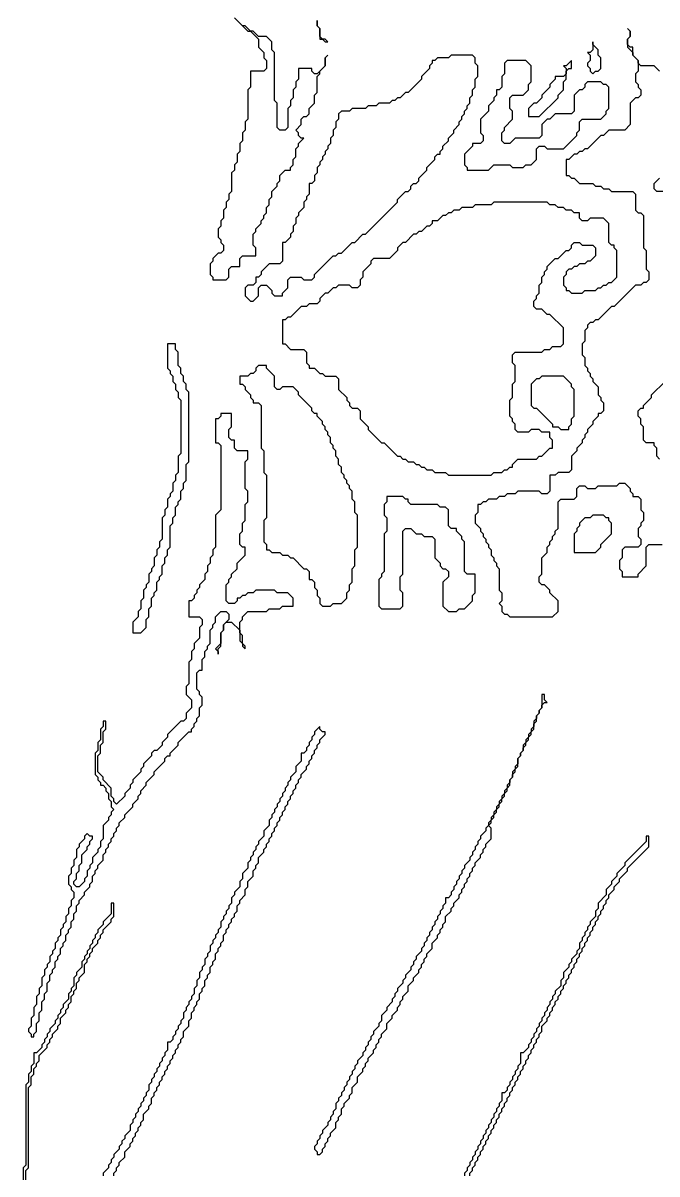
# Model space of a CAD drawing. Header units: metres. Extents: x 0 to 100, y 0 to 141.
# Drawn here: x 38.53 to 44.45, y 56.74 to 67.5 of the extents above; entities that cross this region are included whole.
import ezdxf

# ---------------------------------------------------------------- set-up
doc = ezdxf.new("R2010")
doc.units = ezdxf.units.M

msp = doc.modelspace()

# ---------------------------------------------------------------- linework, layer by layer
for points in [[(40.525, 67.525), (40.625, 67.425), (40.65, 67.425), (40.725, 67.35), (40.725, 67.275), (40.775, 67.225), (40.775, 67.175), (40.8, 67.15), (40.8, 67.075), (40.775, 67.05), (40.65, 67.05), (40.65, 66.9), (40.625, 66.875), (40.625, 66.6), (40.6, 66.575), (40.6, 66.5), (40.575, 66.475), (40.575, 66.4), (40.55, 66.375), (40.55, 66.3), (40.525, 66.275), (40.525, 66.2), (40.5, 66.175), (40.5, 66.125), (40.475, 66.1), (40.475, 65.925), (40.45, 65.9), (40.45, 65.85), (40.425, 65.825), (40.425, 65.775), (40.4, 65.75), (40.4, 65.675), (40.375, 65.65), (40.375, 65.6), (40.35, 65.575), (40.35, 65.5), (40.375, 65.475), (40.375, 65.45), (40.4, 65.425), (40.4, 65.375), (40.375, 65.35), (40.35, 65.35), (40.3, 65.3), (40.3, 65.275), (40.275, 65.25), (40.275, 65.15), (40.3, 65.125), (40.3, 65.1), (40.425, 65.1), (40.45, 65.125), (40.45, 65.2), (40.475, 65.225), (40.55, 65.225), (40.55, 65.3), (40.575, 65.325), (40.7, 65.325), (40.7, 65.4), (40.675, 65.425), (40.675, 65.525), (40.7, 65.55), (40.7, 65.575), (40.75, 65.625), (40.75, 65.65), (40.775, 65.675), (40.775, 65.7), (40.8, 65.725), (40.8, 65.775), (40.825, 65.8), (40.825, 65.85), (40.85, 65.875), (40.85, 65.925), (40.9, 65.975), (40.9, 66), (40.925, 66.025), (40.925, 66.075), (40.975, 66.125), (41.025, 66.125), (41.025, 66.15), (41.05, 66.175), (41.05, 66.225), (41.075, 66.25), (41.075, 66.325), (41.1, 66.35), (41.1, 66.375), (41.15, 66.425), (41.125, 66.425), (41.1, 66.45), (41.1, 66.475), (41.075, 66.5), (41.125, 66.55), (41.125, 66.6), (41.15, 66.625), (41.175, 66.625), (41.2, 66.65), (41.2, 66.7), (41.25, 66.75), (41.25, 66.825), (41.275, 66.85), (41.275, 67), (41.3, 67.025), (41.3, 67.05), (41.35, 67.1), (41.35, 67.175), (41.375, 67.2), (41.35, 67.175), (41.35, 67.1), (41.275, 67.025), (41.25, 67.025), (41.225, 67.05), (41.225, 67.075), (41.1, 67.075), (41.1, 66.975), (41.075, 66.95), (41.075, 66.9), (41.05, 66.875), (41.05, 66.8), (41.025, 66.775), (41.025, 66.725), (41, 66.7), (41, 66.525), (40.975, 66.5), (40.925, 66.5), (40.9, 66.525), (40.9, 66.75), (40.875, 66.775), (40.875, 67.225), (40.85, 67.25), (40.85, 67.325), (40.8, 67.375), (40.725, 67.375), (40.675, 67.425), (40.65, 67.425), (40.6, 67.475), (40.575, 67.475), (40.5, 67.55)], [(41.275, 67.525), (41.275, 67.475), (41.3, 67.45), (41.3, 67.35), (41.325, 67.35), (41.35, 67.325), (41.375, 67.325), (41.35, 67.35), (41.325, 67.35), (41.3, 67.375), (41.3, 67.45), (41.275, 67.475), (41.275, 67.525)], [(44.475, 67.05), (44.425, 67.1), (44.3, 67.1), (44.275, 67.125), (44.275, 67.15), (44.225, 67.2), (44.225, 67.275), (44.2, 67.275), (44.175, 67.3), (44.175, 67.35), (44.2, 67.375), (44.2, 67.425), (44.175, 67.45), (44.2, 67.425), (44.2, 67.375), (44.175, 67.35), (44.175, 67.275), (44.225, 67.225), (44.225, 67.2), (44.275, 67.15), (44.275, 67.05), (44.25, 67.025), (44.25, 66.95), (44.275, 66.925), (44.275, 66.9), (44.3, 66.875), (44.3, 66.825), (44.275, 66.8), (44.25, 66.8), (44.2, 66.75), (44.2, 66.55), (44.15, 66.5), (44, 66.5), (43.95, 66.45), (43.925, 66.45), (43.8, 66.325), (43.775, 66.325), (43.75, 66.3), (43.725, 66.3), (43.7, 66.275), (43.675, 66.275), (43.625, 66.225), (43.6, 66.225), (43.6, 66.075), (43.625, 66.075), (43.65, 66.05), (43.675, 66.05), (43.725, 66), (43.85, 66), (43.875, 65.975), (43.925, 65.975), (43.95, 65.95), (44, 65.95), (44.025, 65.925), (44.225, 65.925), (44.25, 65.9), (44.25, 65.75), (44.275, 65.725), (44.3, 65.725), (44.325, 65.7), (44.325, 65.4), (44.35, 65.375), (44.35, 65.2), (44.375, 65.175), (44.375, 65.1), (44.35, 65.075), (44.325, 65.075), (44.3, 65.05), (44.25, 65.05), (44.05, 64.85), (44.025, 64.85), (43.9, 64.725), (43.875, 64.725), (43.85, 64.7), (43.825, 64.7), (43.8, 64.675), (43.8, 64.65), (43.775, 64.625), (43.775, 64.525), (43.75, 64.5), (43.75, 64.4), (43.775, 64.375), (43.775, 64.3), (43.8, 64.275), (43.8, 64.25), (43.825, 64.225), (43.825, 64.2), (43.85, 64.175), (43.85, 64.15), (43.9, 64.1), (43.9, 64.025), (43.925, 64), (43.925, 63.975), (43.95, 63.95), (43.95, 63.875), (43.925, 63.85), (43.9, 63.85), (43.9, 63.825), (43.85, 63.775), (43.85, 63.75), (43.8, 63.7), (43.8, 63.675), (43.775, 63.65), (43.775, 63.625), (43.75, 63.6), (43.75, 63.575), (43.7, 63.525), (43.7, 63.5), (43.65, 63.45), (43.65, 63.325), (43.625, 63.3), (43.525, 63.3), (43.5, 63.275), (43.45, 63.275), (43.45, 63.125), (43.425, 63.1), (43.375, 63.1), (43.35, 63.125), (43.15, 63.125), (43.125, 63.1), (43.05, 63.1), (43.025, 63.075), (42.975, 63.075), (42.95, 63.05), (42.875, 63.05), (42.85, 63.025), (42.825, 63.025), (42.8, 63), (42.775, 63), (42.775, 62.925), (42.75, 62.9), (42.75, 62.825), (42.8, 62.775), (42.8, 62.75), (42.825, 62.725), (42.825, 62.7), (42.85, 62.675), (42.85, 62.65), (42.875, 62.625), (42.875, 62.6), (42.9, 62.575), (42.9, 62.525), (42.925, 62.5), (42.925, 62.475), (42.95, 62.45), (42.95, 62.425), (42.975, 62.4), (42.975, 62.2), (43, 62.175), (43, 62.1), (42.975, 62.075), (43, 62.05), (43, 62), (43.025, 61.975), (43.05, 61.975), (43.075, 61.95), (43.475, 61.95), (43.525, 62), (43.525, 62.1), (43.45, 62.175), (43.45, 62.2), (43.4, 62.25), (43.375, 62.25), (43.35, 62.275), (43.35, 62.325), (43.375, 62.35), (43.375, 62.5), (43.425, 62.55), (43.425, 62.6), (43.45, 62.625), (43.45, 62.65), (43.475, 62.675), (43.475, 62.7), (43.5, 62.725), (43.5, 62.75), (43.525, 62.775), (43.525, 63.025), (43.55, 63.05), (43.675, 63.05), (43.7, 63.075), (43.7, 63.15), (43.725, 63.175), (43.775, 63.175), (43.8, 63.15), (43.875, 63.15), (43.9, 63.175), (44.075, 63.175), (44.1, 63.2), (44.15, 63.2), (44.2, 63.15), (44.2, 63.125), (44.225, 63.1), (44.225, 63.075), (44.275, 63.075), (44.3, 63.05), (44.3, 62.95), (44.325, 62.925), (44.325, 62.85), (44.3, 62.825), (44.3, 62.8), (44.275, 62.775), (44.275, 62.7), (44.3, 62.675), (44.3, 62.625), (44.275, 62.6), (44.15, 62.6), (44.125, 62.575), (44.125, 62.5), (44.1, 62.475), (44.1, 62.4), (44.125, 62.375), (44.125, 62.325), (44.275, 62.325), (44.275, 62.35), (44.35, 62.425), (44.35, 62.6), (44.375, 62.625), (44.5, 62.625)], [(44.525, 65.925), (44.45, 65.925), (44.425, 65.95), (44.425, 66), (44.475, 66.05)], [(44.475, 63.425), (44.45, 63.45), (44.45, 63.525), (44.425, 63.55), (44.425, 63.575), (44.35, 63.575), (44.325, 63.6), (44.325, 63.725), (44.3, 63.75), (44.3, 63.8), (44.275, 63.825), (44.275, 63.875), (44.3, 63.9), (44.325, 63.9), (44.325, 63.925), (44.4, 64), (44.4, 64.025), (44.525, 64.15)], [(39.375, 56.725), (39.375, 56.75), (39.4, 56.775), (39.4, 56.8), (39.425, 56.825), (39.425, 56.85), (39.475, 56.9), (39.475, 56.95), (39.525, 57), (39.525, 57.025), (39.55, 57.05), (39.55, 57.075), (39.575, 57.1), (39.575, 57.125), (39.6, 57.15), (39.6, 57.175), (39.625, 57.2), (39.625, 57.225), (39.65, 57.25), (39.65, 57.3), (39.7, 57.35), (39.7, 57.375), (39.725, 57.4), (39.725, 57.45), (39.75, 57.475), (39.75, 57.5), (39.775, 57.525), (39.775, 57.55), (39.8, 57.575), (39.8, 57.6), (39.825, 57.625), (39.825, 57.65), (39.85, 57.675), (39.85, 57.7), (39.875, 57.725), (39.875, 57.75), (39.9, 57.775), (39.9, 57.8), (39.925, 57.825), (39.925, 57.85), (39.95, 57.875), (39.95, 57.9), (39.975, 57.925), (39.975, 57.95), (40, 57.975), (40, 58), (40.025, 58.025), (40.025, 58.075), (40.075, 58.125), (40.075, 58.175), (40.1, 58.2), (40.1, 58.25), (40.125, 58.275), (40.125, 58.3), (40.15, 58.325), (40.15, 58.35), (40.175, 58.375), (40.175, 58.425), (40.2, 58.45), (40.2, 58.475), (40.225, 58.5), (40.225, 58.55), (40.25, 58.575), (40.25, 58.6), (40.275, 58.625), (40.275, 58.675), (40.3, 58.7), (40.3, 58.725), (40.325, 58.75), (40.325, 58.8), (40.35, 58.825), (40.35, 58.85), (40.375, 58.875), (40.375, 58.9), (40.4, 58.925), (40.4, 58.975), (40.425, 59), (40.425, 59.025), (40.45, 59.05), (40.45, 59.075), (40.475, 59.1), (40.475, 59.125), (40.5, 59.15), (40.5, 59.175), (40.525, 59.2), (40.525, 59.25), (40.55, 59.275), (40.55, 59.3), (40.6, 59.35), (40.6, 59.4), (40.625, 59.425), (40.625, 59.475), (40.675, 59.525), (40.675, 59.575), (40.7, 59.6), (40.7, 59.625), (40.725, 59.65), (40.725, 59.7), (40.775, 59.75), (40.775, 59.775), (40.8, 59.8), (40.8, 59.825), (40.825, 59.85), (40.825, 59.875), (40.85, 59.9), (40.85, 59.925), (40.875, 59.95), (40.875, 59.975), (40.9, 60), (40.9, 60.025), (40.925, 60.05), (40.925, 60.075), (40.95, 60.1), (40.95, 60.125), (40.975, 60.15), (40.975, 60.175), (41, 60.2), (41, 60.225), (41.025, 60.25), (41.025, 60.275), (41.05, 60.3), (41.05, 60.325), (41.075, 60.35), (41.075, 60.375), (41.1, 60.4), (41.1, 60.425), (41.125, 60.45), (41.125, 60.475), (41.175, 60.525), (41.175, 60.55), (41.2, 60.575), (41.2, 60.6), (41.225, 60.625), (41.225, 60.65), (41.25, 60.675), (41.25, 60.7), (41.275, 60.725), (41.275, 60.75), (41.3, 60.775), (41.3, 60.8), (41.35, 60.85), (41.35, 60.875), (41.325, 60.875), (41.3, 60.9), (41.3, 60.925), (41.25, 60.875), (41.25, 60.85), (41.225, 60.825), (41.225, 60.8), (41.2, 60.775), (41.2, 60.75), (41.175, 60.725), (41.175, 60.7), (41.15, 60.675), (41.125, 60.675), (41.125, 60.6), (41.075, 60.55), (41.075, 60.5), (41.025, 60.45), (41.025, 60.425), (41, 60.4), (41, 60.375), (40.975, 60.35), (40.975, 60.325), (40.95, 60.3), (40.95, 60.275), (40.925, 60.25), (40.925, 60.225), (40.9, 60.2), (40.9, 60.175), (40.875, 60.15), (40.875, 60.125), (40.85, 60.1), (40.85, 60.075), (40.825, 60.05), (40.825, 60), (40.775, 59.95), (40.775, 59.9), (40.725, 59.85), (40.725, 59.825), (40.7, 59.8), (40.7, 59.775), (40.675, 59.75), (40.675, 59.725), (40.65, 59.7), (40.65, 59.675), (40.625, 59.65), (40.625, 59.6), (40.575, 59.55), (40.575, 59.5), (40.55, 59.475), (40.55, 59.425), (40.5, 59.375), (40.5, 59.35), (40.475, 59.325), (40.475, 59.275), (40.45, 59.25), (40.45, 59.225), (40.425, 59.2), (40.425, 59.175), (40.4, 59.15), (40.4, 59.125), (40.375, 59.1), (40.375, 59.05), (40.35, 59.025), (40.35, 59), (40.325, 58.975), (40.325, 58.95), (40.3, 58.925), (40.3, 58.9), (40.275, 58.875), (40.275, 58.825), (40.25, 58.8), (40.25, 58.775), (40.225, 58.75), (40.225, 58.7), (40.2, 58.675), (40.2, 58.65), (40.175, 58.625), (40.175, 58.575), (40.15, 58.55), (40.15, 58.5), (40.125, 58.475), (40.125, 58.425), (40.1, 58.4), (40.1, 58.375), (40.075, 58.35), (40.075, 58.325), (40.05, 58.3), (40.05, 58.275), (40.025, 58.25), (40.025, 58.2), (40, 58.175), (40, 58.15), (39.975, 58.125), (39.975, 58.1), (39.95, 58.075), (39.95, 58.05), (39.925, 58.025), (39.925, 58), (39.9, 57.975), (39.875, 57.975), (39.875, 57.9), (39.85, 57.875), (39.85, 57.85), (39.825, 57.825), (39.825, 57.8), (39.8, 57.775), (39.8, 57.75), (39.775, 57.725), (39.775, 57.7), (39.75, 57.675), (39.75, 57.65), (39.725, 57.625), (39.725, 57.6), (39.7, 57.575), (39.7, 57.525), (39.675, 57.5), (39.675, 57.475), (39.65, 57.45), (39.65, 57.425), (39.625, 57.4), (39.625, 57.375), (39.6, 57.35), (39.6, 57.325), (39.575, 57.3), (39.575, 57.275), (39.55, 57.25), (39.55, 57.225), (39.525, 57.2), (39.525, 57.15), (39.475, 57.1), (39.475, 57.075), (39.45, 57.05), (39.45, 57.025), (39.425, 57), (39.425, 56.975), (39.375, 56.925), (39.375, 56.9), (39.35, 56.875), (39.35, 56.85), (39.325, 56.825), (39.325, 56.8), (39.275, 56.75), (39.275, 56.725)], [(42.7, 56.725), (42.7, 56.75), (42.725, 56.775), (42.725, 56.8), (42.75, 56.825), (42.75, 56.85), (42.775, 56.875), (42.775, 56.9), (42.8, 56.925), (42.8, 56.95), (42.825, 56.975), (42.825, 57), (42.85, 57.025), (42.85, 57.05), (42.875, 57.075), (42.875, 57.1), (42.9, 57.125), (42.9, 57.15), (42.925, 57.175), (42.925, 57.2), (42.95, 57.225), (42.95, 57.25), (42.975, 57.275), (42.975, 57.3), (43, 57.325), (43, 57.35), (43.025, 57.375), (43.025, 57.4), (43.05, 57.425), (43.05, 57.45), (43.075, 57.475), (43.075, 57.5), (43.1, 57.525), (43.1, 57.55), (43.125, 57.575), (43.125, 57.6), (43.15, 57.625), (43.15, 57.65), (43.175, 57.675), (43.175, 57.7), (43.2, 57.725), (43.2, 57.75), (43.225, 57.775), (43.225, 57.8), (43.25, 57.825), (43.25, 57.85), (43.275, 57.875), (43.275, 57.9), (43.3, 57.925), (43.3, 57.95), (43.325, 57.975), (43.325, 58), (43.35, 58.025), (43.35, 58.05), (43.375, 58.075), (43.375, 58.125), (43.425, 58.175), (43.425, 58.2), (43.45, 58.225), (43.45, 58.25), (43.475, 58.275), (43.475, 58.3), (43.5, 58.325), (43.5, 58.35), (43.525, 58.375), (43.525, 58.4), (43.55, 58.425), (43.55, 58.45), (43.575, 58.475), (43.575, 58.5), (43.6, 58.525), (43.6, 58.55), (43.625, 58.575), (43.625, 58.6), (43.65, 58.625), (43.65, 58.65), (43.675, 58.675), (43.675, 58.7), (43.7, 58.725), (43.7, 58.75), (43.725, 58.775), (43.725, 58.8), (43.75, 58.825), (43.75, 58.85), (43.775, 58.875), (43.775, 58.9), (43.8, 58.925), (43.8, 58.95), (43.825, 58.975), (43.825, 59), (43.85, 59.025), (43.85, 59.05), (43.875, 59.075), (43.875, 59.1), (43.9, 59.125), (43.9, 59.15), (43.925, 59.175), (43.925, 59.2), (43.95, 59.225), (43.95, 59.25), (43.975, 59.275), (43.975, 59.3), (44, 59.325), (44, 59.35), (44.05, 59.4), (44.05, 59.425), (44.1, 59.475), (44.1, 59.5), (44.175, 59.575), (44.175, 59.6), (44.375, 59.8), (44.375, 59.9), (44.35, 59.9), (44.35, 59.85), (44.15, 59.65), (44.15, 59.625), (44.075, 59.55), (44.075, 59.525), (44.025, 59.475), (44.025, 59.45), (43.975, 59.4), (43.975, 59.35), (43.9, 59.275), (43.9, 59.225), (43.875, 59.2), (43.875, 59.15), (43.825, 59.1), (43.825, 59.075), (43.8, 59.05), (43.8, 59.025), (43.775, 59), (43.775, 58.975), (43.75, 58.95), (43.75, 58.925), (43.725, 58.9), (43.725, 58.85), (43.7, 58.825), (43.7, 58.8), (43.65, 58.75), (43.65, 58.725), (43.625, 58.7), (43.625, 58.675), (43.575, 58.625), (43.575, 58.575), (43.55, 58.55), (43.55, 58.5), (43.5, 58.45), (43.5, 58.425), (43.475, 58.4), (43.475, 58.375), (43.45, 58.35), (43.45, 58.325), (43.425, 58.3), (43.425, 58.275), (43.4, 58.25), (43.4, 58.225), (43.375, 58.2), (43.375, 58.175), (43.35, 58.15), (43.35, 58.125), (43.325, 58.1), (43.325, 58.075), (43.3, 58.05), (43.3, 58.025), (43.275, 58), (43.275, 57.975), (43.25, 57.95), (43.25, 57.925), (43.2, 57.875), (43.175, 57.875), (43.175, 57.775), (43.15, 57.75), (43.15, 57.725), (43.125, 57.7), (43.125, 57.675), (43.1, 57.65), (43.1, 57.625), (43.075, 57.6), (43.075, 57.575), (43.05, 57.55), (43.05, 57.525), (43.025, 57.5), (43, 57.5), (43, 57.425), (42.975, 57.4), (42.975, 57.375), (42.95, 57.35), (42.95, 57.325), (42.925, 57.3), (42.925, 57.275), (42.9, 57.25), (42.9, 57.225), (42.875, 57.2), (42.875, 57.175), (42.85, 57.15), (42.85, 57.125), (42.825, 57.1), (42.825, 57.075), (42.8, 57.05), (42.8, 57.025), (42.775, 57), (42.775, 56.975), (42.75, 56.95), (42.75, 56.925), (42.725, 56.9), (42.725, 56.875), (42.7, 56.85), (42.7, 56.825), (42.675, 56.8), (42.675, 56.775), (42.65, 56.75), (42.65, 56.725)], [(38.55, 56.575), (38.55, 56.775), (38.575, 56.8), (38.575, 57.55), (38.6, 57.575), (38.6, 57.65), (38.625, 57.675), (38.625, 57.725), (38.65, 57.75), (38.65, 57.775), (38.675, 57.8), (38.675, 57.85), (38.75, 57.925), (38.75, 57.95), (38.775, 57.975), (38.775, 58), (38.8, 58.025), (38.8, 58.05), (38.85, 58.1), (38.85, 58.125), (38.875, 58.15), (38.875, 58.2), (38.925, 58.25), (38.925, 58.275), (38.95, 58.3), (38.95, 58.325), (38.975, 58.35), (38.975, 58.4), (39, 58.425), (39, 58.45), (39.025, 58.475), (39.025, 58.525), (39.05, 58.55), (39.05, 58.575), (39.1, 58.625), (39.1, 58.7), (39.125, 58.725), (39.125, 58.75), (39.15, 58.775), (39.15, 58.8), (39.175, 58.825), (39.175, 58.85), (39.225, 58.9), (39.225, 58.925), (39.25, 58.95), (39.25, 58.975), (39.275, 59), (39.275, 59.025), (39.35, 59.1), (39.35, 59.125), (39.375, 59.15), (39.375, 59.275), (39.35, 59.275), (39.35, 59.175), (39.275, 59.1), (39.275, 59.075), (39.225, 59.025), (39.225, 59), (39.2, 58.975), (39.2, 58.95), (39.175, 58.925), (39.175, 58.9), (39.15, 58.875), (39.15, 58.85), (39.125, 58.825), (39.125, 58.8), (39.1, 58.775), (39.1, 58.75), (39.075, 58.725), (39.075, 58.675), (39.025, 58.625), (39.025, 58.6), (39, 58.575), (39, 58.5), (38.975, 58.475), (38.975, 58.45), (38.95, 58.425), (38.95, 58.375), (38.9, 58.325), (38.9, 58.3), (38.875, 58.275), (38.875, 58.25), (38.85, 58.225), (38.85, 58.2), (38.825, 58.175), (38.825, 58.15), (38.775, 58.1), (38.775, 58.075), (38.75, 58.05), (38.75, 58.025), (38.725, 58), (38.725, 57.975), (38.7, 57.95), (38.7, 57.925), (38.65, 57.875), (38.625, 57.875), (38.625, 57.775), (38.6, 57.75), (38.6, 57.7), (38.575, 57.675), (38.575, 57.6), (38.55, 57.575), (38.55, 56.825), (38.525, 56.8), (38.525, 56.6)]]:
    msp.add_lwpolyline(points)
for points in [[(43.85, 67.325), (43.85, 67.25), (43.825, 67.225), (43.8, 67.225), (43.825, 67.2), (43.825, 67.15), (43.8, 67.125), (43.8, 67.1), (43.825, 67.075), (43.825, 67.05), (43.85, 67.025), (43.875, 67.05), (43.9, 67.05), (43.925, 67.075), (43.925, 67.175), (43.9, 67.2), (43.9, 67.25), (43.85, 67.3)], [(42.525, 67.2), (42.5, 67.175), (42.4, 67.175), (42.375, 67.15), (42.35, 67.15), (42.35, 67.125), (42.325, 67.1), (42.325, 67.075), (42.25, 67), (42.25, 66.975), (42.125, 66.85), (42.1, 66.85), (42.05, 66.8), (42.025, 66.8), (42, 66.775), (41.975, 66.775), (41.95, 66.75), (41.85, 66.75), (41.825, 66.725), (41.75, 66.725), (41.725, 66.7), (41.6, 66.7), (41.575, 66.675), (41.5, 66.675), (41.475, 66.65), (41.475, 66.6), (41.45, 66.575), (41.45, 66.525), (41.425, 66.5), (41.425, 66.45), (41.4, 66.425), (41.4, 66.375), (41.375, 66.35), (41.375, 66.325), (41.35, 66.3), (41.35, 66.275), (41.325, 66.25), (41.325, 66.225), (41.3, 66.2), (41.3, 66.175), (41.275, 66.15), (41.275, 66.1), (41.25, 66.075), (41.25, 66.025), (41.225, 66), (41.2, 66), (41.2, 65.9), (41.175, 65.875), (41.175, 65.85), (41.15, 65.825), (41.15, 65.775), (41.1, 65.725), (41.1, 65.7), (41.075, 65.675), (41.075, 65.625), (41.05, 65.6), (41.05, 65.55), (41.025, 65.525), (41.025, 65.5), (40.975, 65.45), (40.95, 65.45), (40.95, 65.275), (40.925, 65.25), (40.825, 65.25), (40.75, 65.175), (40.75, 65.15), (40.725, 65.125), (40.7, 65.125), (40.7, 65.075), (40.675, 65.05), (40.625, 65.05), (40.6, 65.025), (40.6, 64.95), (40.65, 64.9), (40.675, 64.9), (40.725, 64.95), (40.725, 65.025), (40.75, 65.05), (40.8, 65.05), (40.85, 65), (40.85, 64.975), (40.875, 64.95), (40.95, 64.95), (40.95, 64.975), (41, 65.025), (41, 65.1), (41.025, 65.125), (41.125, 65.125), (41.15, 65.1), (41.225, 65.1), (41.25, 65.125), (41.25, 65.15), (41.425, 65.325), (41.45, 65.325), (41.475, 65.35), (41.5, 65.35), (41.6, 65.45), (41.625, 65.45), (41.7, 65.525), (41.725, 65.525), (42.025, 65.825), (42.025, 65.85), (42.1, 65.925), (42.125, 65.925), (42.15, 65.95), (42.15, 65.975), (42.175, 66), (42.2, 66), (42.225, 66.025), (42.225, 66.05), (42.3, 66.125), (42.3, 66.15), (42.375, 66.225), (42.375, 66.25), (42.4, 66.275), (42.425, 66.275), (42.425, 66.3), (42.45, 66.325), (42.45, 66.35), (42.5, 66.4), (42.5, 66.425), (42.55, 66.475), (42.55, 66.5), (42.6, 66.55), (42.6, 66.575), (42.625, 66.6), (42.625, 66.625), (42.65, 66.65), (42.65, 66.675), (42.675, 66.7), (42.675, 66.725), (42.7, 66.75), (42.7, 66.8), (42.725, 66.825), (42.725, 66.875), (42.75, 66.9), (42.75, 66.975), (42.775, 67), (42.775, 67.1), (42.75, 67.125), (42.75, 67.175), (42.725, 67.2)], [(43.05, 67.15), (43.025, 67.125), (43.025, 67.025), (43, 67), (43, 66.9), (42.975, 66.875), (42.95, 66.875), (42.95, 66.825), (42.925, 66.8), (42.925, 66.775), (42.875, 66.725), (42.875, 66.675), (42.8, 66.6), (42.8, 66.475), (42.825, 66.45), (42.825, 66.4), (42.8, 66.375), (42.725, 66.375), (42.725, 66.35), (42.65, 66.275), (42.65, 66.175), (42.675, 66.15), (42.675, 66.125), (42.875, 66.125), (42.925, 66.175), (43.075, 66.175), (43.1, 66.15), (43.2, 66.15), (43.225, 66.175), (43.275, 66.175), (43.325, 66.225), (43.325, 66.325), (43.35, 66.35), (43.4, 66.35), (43.425, 66.325), (43.575, 66.325), (43.7, 66.45), (43.7, 66.475), (43.725, 66.5), (43.725, 66.575), (43.75, 66.6), (43.925, 66.6), (43.975, 66.65), (43.975, 66.675), (44, 66.7), (44, 66.9), (43.975, 66.925), (43.95, 66.925), (43.925, 66.95), (43.8, 66.95), (43.775, 66.925), (43.775, 66.9), (43.75, 66.875), (43.725, 66.875), (43.675, 66.825), (43.675, 66.675), (43.65, 66.65), (43.5, 66.65), (43.45, 66.6), (43.425, 66.6), (43.375, 66.55), (43.375, 66.45), (43.35, 66.425), (43.125, 66.425), (43.075, 66.375), (43.025, 66.375), (43, 66.4), (43, 66.475), (43.025, 66.5), (43.025, 66.525), (43.1, 66.6), (43.1, 66.675), (43.075, 66.7), (43.075, 66.8), (43.1, 66.825), (43.2, 66.825), (43.25, 66.875), (43.25, 66.925), (43.275, 66.95), (43.275, 67.1), (43.225, 67.15)], [(43.65, 67.15), (43.6, 67.1), (43.575, 67.1), (43.6, 67.075), (43.6, 67.025), (43.575, 67), (43.5, 67), (43.5, 66.975), (43.45, 66.925), (43.45, 66.9), (43.375, 66.825), (43.375, 66.8), (43.325, 66.75), (43.3, 66.75), (43.25, 66.7), (43.25, 66.625), (43.35, 66.625), (43.525, 66.8), (43.525, 66.825), (43.575, 66.875), (43.575, 66.95), (43.6, 66.975), (43.6, 67.05), (43.625, 67.075), (43.65, 67.075)], [(42.925, 65.825), (42.9, 65.8), (42.75, 65.8), (42.725, 65.775), (42.625, 65.775), (42.6, 65.75), (42.55, 65.75), (42.525, 65.725), (42.5, 65.725), (42.475, 65.7), (42.45, 65.7), (42.4, 65.65), (42.35, 65.65), (42.35, 65.625), (42.325, 65.6), (42.3, 65.6), (42.25, 65.55), (42.225, 65.55), (42.2, 65.525), (42.175, 65.525), (42.1, 65.45), (42.075, 65.45), (42.025, 65.4), (42.025, 65.375), (41.95, 65.3), (41.8, 65.3), (41.775, 65.275), (41.775, 65.25), (41.7, 65.175), (41.7, 65.125), (41.675, 65.1), (41.675, 65.05), (41.65, 65.025), (41.6, 65.025), (41.575, 65.05), (41.475, 65.05), (41.45, 65.025), (41.425, 65.025), (41.375, 64.975), (41.35, 64.975), (41.3, 64.925), (41.3, 64.9), (41.275, 64.875), (41.2, 64.875), (41.175, 64.85), (41.125, 64.85), (41.025, 64.75), (41, 64.75), (40.975, 64.725), (40.95, 64.725), (40.95, 64.5), (40.975, 64.5), (41.025, 64.45), (41.15, 64.45), (41.175, 64.425), (41.175, 64.325), (41.2, 64.3), (41.2, 64.275), (41.25, 64.275), (41.3, 64.225), (41.325, 64.225), (41.35, 64.2), (41.45, 64.2), (41.475, 64.175), (41.475, 64.075), (41.55, 64), (41.55, 63.975), (41.575, 63.95), (41.575, 63.925), (41.6, 63.9), (41.65, 63.9), (41.675, 63.875), (41.675, 63.8), (41.75, 63.725), (41.75, 63.7), (41.875, 63.575), (41.9, 63.575), (42.025, 63.45), (42.05, 63.45), (42.075, 63.425), (42.1, 63.425), (42.125, 63.4), (42.175, 63.4), (42.2, 63.375), (42.225, 63.375), (42.25, 63.35), (42.275, 63.35), (42.3, 63.325), (42.35, 63.325), (42.375, 63.3), (42.475, 63.3), (42.5, 63.275), (42.9, 63.275), (42.925, 63.3), (43, 63.3), (43.025, 63.325), (43.05, 63.325), (43.075, 63.35), (43.1, 63.35), (43.1, 63.375), (43.15, 63.425), (43.325, 63.425), (43.35, 63.45), (43.375, 63.45), (43.45, 63.525), (43.475, 63.525), (43.475, 63.6), (43.45, 63.625), (43.45, 63.675), (43.375, 63.675), (43.35, 63.7), (43.275, 63.7), (43.25, 63.675), (43.15, 63.675), (43.125, 63.7), (43.125, 63.75), (43.1, 63.775), (43.1, 63.8), (43.075, 63.825), (43.075, 63.975), (43.1, 64), (43.1, 64.125), (43.125, 64.15), (43.125, 64.3), (43.1, 64.325), (43.1, 64.4), (43.125, 64.425), (43.375, 64.425), (43.4, 64.45), (43.45, 64.45), (43.475, 64.475), (43.55, 64.475), (43.575, 64.5), (43.575, 64.65), (43.45, 64.775), (43.425, 64.775), (43.375, 64.825), (43.325, 64.825), (43.3, 64.85), (43.3, 64.9), (43.325, 64.925), (43.325, 64.95), (43.35, 64.975), (43.35, 65.05), (43.375, 65.075), (43.375, 65.125), (43.4, 65.15), (43.4, 65.175), (43.425, 65.2), (43.425, 65.225), (43.5, 65.3), (43.525, 65.3), (43.6, 65.375), (43.625, 65.375), (43.65, 65.4), (43.65, 65.425), (43.675, 65.45), (43.725, 65.45), (43.75, 65.425), (43.85, 65.425), (43.875, 65.4), (43.875, 65.325), (43.825, 65.275), (43.8, 65.275), (43.775, 65.25), (43.725, 65.25), (43.7, 65.225), (43.675, 65.225), (43.65, 65.2), (43.625, 65.2), (43.6, 65.175), (43.6, 65.15), (43.575, 65.125), (43.575, 65.05), (43.6, 65.025), (43.6, 65), (43.625, 65), (43.65, 64.975), (43.75, 64.975), (43.775, 65), (43.875, 65), (43.9, 65.025), (43.925, 65.025), (43.95, 65.05), (43.975, 65.05), (44, 65.075), (44.025, 65.075), (44.075, 65.125), (44.075, 65.375), (44.05, 65.4), (44.05, 65.425), (44.025, 65.425), (44, 65.45), (44, 65.625), (43.95, 65.675), (43.825, 65.675), (43.8, 65.65), (43.75, 65.65), (43.725, 65.675), (43.725, 65.725), (43.675, 65.725), (43.65, 65.75), (43.6, 65.75), (43.575, 65.775), (43.525, 65.775), (43.5, 65.8), (43.45, 65.8), (43.425, 65.825)], [(39.875, 64.5), (39.875, 64.275), (39.9, 64.25), (39.9, 64.225), (39.925, 64.2), (39.925, 64.15), (39.95, 64.125), (39.95, 64.075), (39.975, 64.05), (39.975, 64), (40, 63.975), (40, 63.475), (39.975, 63.45), (39.975, 63.3), (39.95, 63.275), (39.95, 63.225), (39.925, 63.2), (39.925, 63.125), (39.9, 63.1), (39.9, 63.075), (39.875, 63.05), (39.875, 62.975), (39.85, 62.95), (39.85, 62.9), (39.825, 62.875), (39.825, 62.675), (39.8, 62.65), (39.8, 62.6), (39.775, 62.575), (39.775, 62.525), (39.75, 62.5), (39.75, 62.425), (39.725, 62.4), (39.725, 62.375), (39.7, 62.35), (39.7, 62.275), (39.675, 62.25), (39.675, 62.225), (39.65, 62.2), (39.65, 62.125), (39.625, 62.1), (39.625, 62.025), (39.6, 62), (39.6, 61.95), (39.55, 61.9), (39.55, 61.8), (39.625, 61.8), (39.675, 61.85), (39.675, 61.925), (39.7, 61.95), (39.7, 62.025), (39.725, 62.05), (39.725, 62.125), (39.75, 62.15), (39.75, 62.175), (39.775, 62.2), (39.775, 62.275), (39.8, 62.3), (39.8, 62.325), (39.825, 62.35), (39.825, 62.425), (39.85, 62.45), (39.85, 62.5), (39.875, 62.525), (39.875, 62.575), (39.9, 62.6), (39.9, 62.8), (39.925, 62.825), (39.925, 62.875), (39.95, 62.9), (39.95, 62.975), (39.975, 63), (39.975, 63.025), (40, 63.05), (40, 63.125), (40.025, 63.15), (40.025, 63.2), (40.05, 63.225), (40.05, 63.375), (40.075, 63.4), (40.075, 64.05), (40.05, 64.075), (40.05, 64.125), (40.025, 64.15), (40.025, 64.2), (40, 64.225), (40, 64.275), (39.975, 64.3), (39.975, 64.425), (39.95, 64.45), (39.95, 64.5)], [(40.725, 64.3), (40.7, 64.275), (40.7, 64.25), (40.675, 64.225), (40.65, 64.225), (40.625, 64.2), (40.55, 64.2), (40.55, 64.125), (40.575, 64.125), (40.6, 64.1), (40.6, 64.075), (40.65, 64.025), (40.65, 64), (40.675, 63.975), (40.675, 63.95), (40.725, 63.95), (40.75, 63.925), (40.75, 63.525), (40.775, 63.5), (40.775, 63.3), (40.8, 63.275), (40.8, 62.875), (40.775, 62.85), (40.775, 62.65), (40.8, 62.625), (40.8, 62.575), (40.825, 62.575), (40.85, 62.55), (40.925, 62.55), (40.95, 62.525), (41, 62.525), (41.025, 62.5), (41.05, 62.5), (41.15, 62.4), (41.175, 62.4), (41.2, 62.375), (41.2, 62.3), (41.225, 62.3), (41.25, 62.275), (41.25, 62.225), (41.275, 62.2), (41.275, 62.15), (41.3, 62.125), (41.3, 62.075), (41.325, 62.05), (41.4, 62.05), (41.425, 62.075), (41.5, 62.075), (41.55, 62.125), (41.55, 62.175), (41.575, 62.2), (41.575, 62.25), (41.6, 62.275), (41.6, 62.4), (41.625, 62.425), (41.625, 62.575), (41.65, 62.6), (41.65, 62.9), (41.625, 62.925), (41.625, 63.025), (41.6, 63.05), (41.6, 63.125), (41.575, 63.15), (41.575, 63.175), (41.55, 63.2), (41.55, 63.225), (41.525, 63.25), (41.525, 63.275), (41.5, 63.3), (41.5, 63.35), (41.475, 63.375), (41.475, 63.425), (41.45, 63.45), (41.45, 63.5), (41.425, 63.525), (41.425, 63.55), (41.4, 63.575), (41.4, 63.625), (41.375, 63.65), (41.375, 63.675), (41.35, 63.7), (41.35, 63.725), (41.325, 63.75), (41.325, 63.775), (41.275, 63.825), (41.275, 63.85), (41.25, 63.85), (41.225, 63.875), (41.225, 63.9), (41.1, 64.025), (41.1, 64.05), (41.05, 64.1), (40.95, 64.1), (40.925, 64.075), (40.9, 64.075), (40.875, 64.1), (40.875, 64.2), (40.8, 64.275), (40.8, 64.3)], [(43.375, 64.2), (43.35, 64.175), (43.325, 64.175), (43.275, 64.125), (43.275, 63.925), (43.3, 63.9), (43.325, 63.9), (43.475, 63.75), (43.475, 63.725), (43.525, 63.725), (43.55, 63.7), (43.625, 63.7), (43.625, 63.725), (43.65, 63.75), (43.65, 63.8), (43.675, 63.825), (43.675, 64.075), (43.65, 64.1), (43.65, 64.125), (43.575, 64.2)], [(40.375, 63.85), (40.375, 63.825), (40.35, 63.8), (40.325, 63.8), (40.325, 63.575), (40.35, 63.575), (40.375, 63.55), (40.375, 62.95), (40.325, 62.9), (40.325, 62.6), (40.3, 62.575), (40.3, 62.525), (40.275, 62.5), (40.275, 62.45), (40.25, 62.425), (40.25, 62.375), (40.225, 62.35), (40.225, 62.3), (40.175, 62.25), (40.175, 62.225), (40.15, 62.2), (40.15, 62.175), (40.125, 62.15), (40.125, 62.125), (40.1, 62.1), (40.075, 62.1), (40.075, 61.95), (40.175, 61.95), (40.2, 61.925), (40.2, 61.875), (40.175, 61.85), (40.175, 61.75), (40.125, 61.7), (40.125, 61.65), (40.1, 61.625), (40.1, 61.55), (40.075, 61.525), (40.075, 61.325), (40.05, 61.3), (40.05, 61.225), (40.1, 61.175), (40.1, 61.1), (40.05, 61.05), (40.05, 61), (40.025, 60.975), (40, 60.975), (39.875, 60.85), (39.875, 60.825), (39.825, 60.775), (39.825, 60.75), (39.775, 60.7), (39.75, 60.7), (39.725, 60.675), (39.725, 60.65), (39.65, 60.575), (39.65, 60.55), (39.625, 60.525), (39.625, 60.5), (39.55, 60.425), (39.55, 60.4), (39.525, 60.375), (39.525, 60.35), (39.475, 60.3), (39.475, 60.275), (39.4, 60.2), (39.375, 60.225), (39.375, 60.25), (39.35, 60.275), (39.35, 60.35), (39.275, 60.425), (39.275, 60.45), (39.225, 60.5), (39.225, 60.65), (39.25, 60.675), (39.25, 60.75), (39.275, 60.775), (39.275, 60.875), (39.3, 60.9), (39.3, 60.975), (39.275, 60.975), (39.275, 60.925), (39.25, 60.9), (39.25, 60.8), (39.225, 60.775), (39.225, 60.7), (39.2, 60.675), (39.2, 60.475), (39.225, 60.45), (39.225, 60.425), (39.25, 60.4), (39.25, 60.375), (39.275, 60.375), (39.3, 60.35), (39.3, 60.325), (39.325, 60.3), (39.325, 60.25), (39.35, 60.225), (39.35, 60.175), (39.375, 60.15), (39.35, 60.125), (39.35, 60.1), (39.325, 60.075), (39.325, 60.05), (39.275, 60), (39.275, 59.875), (39.25, 59.85), (39.25, 59.8), (39.225, 59.775), (39.225, 59.75), (39.175, 59.7), (39.175, 59.65), (39.15, 59.625), (39.15, 59.6), (39.125, 59.575), (39.125, 59.525), (39.1, 59.5), (39.1, 59.475), (39.05, 59.425), (39.025, 59.425), (39, 59.45), (39, 59.475), (39.025, 59.5), (39.025, 59.55), (39.05, 59.575), (39.05, 59.625), (39.075, 59.65), (39.075, 59.725), (39.125, 59.775), (39.125, 59.8), (39.15, 59.825), (39.15, 59.85), (39.175, 59.875), (39.175, 59.9), (39.15, 59.9), (39.125, 59.925), (39.1, 59.9), (39.1, 59.875), (39.05, 59.825), (39.05, 59.8), (39.025, 59.775), (39.025, 59.7), (39, 59.675), (39, 59.625), (38.975, 59.6), (38.975, 59.55), (38.95, 59.525), (38.95, 59.45), (38.975, 59.425), (38.975, 59.4), (39, 59.375), (39, 59.325), (38.975, 59.3), (38.975, 59.25), (38.95, 59.225), (38.95, 59.175), (38.925, 59.15), (38.925, 59.1), (38.9, 59.075), (38.9, 59.05), (38.875, 59.025), (38.875, 58.975), (38.85, 58.95), (38.85, 58.925), (38.825, 58.9), (38.825, 58.85), (38.8, 58.825), (38.8, 58.8), (38.775, 58.775), (38.775, 58.725), (38.75, 58.7), (38.75, 58.675), (38.725, 58.65), (38.725, 58.6), (38.7, 58.575), (38.7, 58.5), (38.675, 58.475), (38.675, 58.425), (38.65, 58.4), (38.65, 58.325), (38.625, 58.3), (38.625, 58.225), (38.6, 58.2), (38.6, 58.125), (38.575, 58.1), (38.575, 58.075), (38.6, 58.05), (38.6, 58.025), (38.625, 58.025), (38.625, 58.05), (38.65, 58.075), (38.65, 58.15), (38.675, 58.175), (38.675, 58.25), (38.7, 58.275), (38.7, 58.35), (38.725, 58.375), (38.725, 58.425), (38.75, 58.45), (38.75, 58.525), (38.775, 58.55), (38.775, 58.6), (38.8, 58.625), (38.8, 58.65), (38.825, 58.675), (38.825, 58.725), (38.85, 58.75), (38.85, 58.775), (38.875, 58.8), (38.875, 58.85), (38.9, 58.875), (38.9, 58.9), (38.925, 58.925), (38.925, 58.975), (38.95, 59), (38.95, 59.025), (38.975, 59.05), (38.975, 59.1), (39, 59.125), (39, 59.175), (39.025, 59.2), (39.025, 59.25), (39.05, 59.275), (39.05, 59.3), (39.1, 59.35), (39.1, 59.375), (39.15, 59.425), (39.15, 59.45), (39.175, 59.475), (39.175, 59.525), (39.2, 59.55), (39.2, 59.575), (39.225, 59.6), (39.225, 59.625), (39.275, 59.675), (39.275, 59.725), (39.3, 59.75), (39.3, 59.775), (39.325, 59.8), (39.325, 59.825), (39.35, 59.85), (39.35, 59.875), (39.375, 59.9), (39.375, 59.925), (39.4, 59.95), (39.4, 59.975), (39.425, 60), (39.425, 60.025), (39.475, 60.075), (39.475, 60.1), (39.55, 60.175), (39.55, 60.2), (39.6, 60.25), (39.6, 60.275), (39.625, 60.3), (39.625, 60.325), (39.675, 60.375), (39.675, 60.4), (39.75, 60.475), (39.75, 60.5), (39.85, 60.6), (39.85, 60.625), (39.875, 60.65), (39.9, 60.65), (39.9, 60.675), (39.975, 60.75), (39.975, 60.775), (40.075, 60.875), (40.1, 60.875), (40.1, 60.9), (40.125, 60.925), (40.125, 60.95), (40.15, 60.975), (40.15, 61), (40.175, 61.025), (40.175, 61.1), (40.2, 61.125), (40.2, 61.2), (40.175, 61.225), (40.175, 61.25), (40.15, 61.275), (40.15, 61.425), (40.175, 61.45), (40.2, 61.45), (40.2, 61.55), (40.225, 61.575), (40.225, 61.625), (40.25, 61.65), (40.25, 61.675), (40.275, 61.7), (40.275, 61.825), (40.3, 61.85), (40.3, 61.875), (40.325, 61.9), (40.325, 61.95), (40.375, 62), (40.425, 62), (40.45, 61.975), (40.45, 61.925), (40.4, 61.875), (40.4, 61.825), (40.375, 61.8), (40.375, 61.7), (40.325, 61.65), (40.35, 61.625), (40.35, 61.6), (40.35, 61.65), (40.375, 61.675), (40.375, 61.8), (40.4, 61.825), (40.4, 61.875), (40.425, 61.9), (40.475, 61.9), (40.55, 61.825), (40.55, 61.725), (40.575, 61.7), (40.575, 61.675), (40.6, 61.65), (40.6, 61.675), (40.575, 61.7), (40.575, 61.775), (40.55, 61.8), (40.55, 61.9), (40.575, 61.925), (40.575, 61.95), (40.625, 62), (40.8, 62), (40.825, 62.025), (40.925, 62.025), (40.95, 62.05), (41.05, 62.05), (41.05, 62.125), (41, 62.175), (40.9, 62.175), (40.875, 62.2), (40.7, 62.2), (40.675, 62.175), (40.625, 62.175), (40.6, 62.15), (40.575, 62.15), (40.55, 62.125), (40.525, 62.125), (40.525, 62.1), (40.5, 62.075), (40.45, 62.075), (40.425, 62.1), (40.425, 62.25), (40.45, 62.275), (40.45, 62.3), (40.475, 62.325), (40.475, 62.35), (40.525, 62.4), (40.525, 62.45), (40.6, 62.525), (40.6, 62.6), (40.575, 62.6), (40.55, 62.625), (40.55, 62.725), (40.575, 62.75), (40.575, 62.825), (40.6, 62.85), (40.6, 63), (40.625, 63.025), (40.625, 63.125), (40.6, 63.15), (40.6, 63.4), (40.625, 63.425), (40.625, 63.5), (40.525, 63.5), (40.5, 63.525), (40.5, 63.6), (40.475, 63.6), (40.45, 63.625), (40.45, 63.7), (40.475, 63.725), (40.475, 63.85)], [(41.925, 63.075), (41.925, 63.025), (41.9, 63), (41.9, 62.9), (41.925, 62.875), (41.925, 62.75), (41.9, 62.725), (41.9, 62.375), (41.875, 62.35), (41.875, 62.325), (41.85, 62.3), (41.85, 62.05), (41.875, 62.025), (42.05, 62.025), (42.075, 62.05), (42.075, 62.175), (42.05, 62.2), (42.05, 62.325), (42.075, 62.35), (42.075, 62.75), (42.1, 62.775), (42.15, 62.775), (42.2, 62.725), (42.25, 62.725), (42.275, 62.7), (42.35, 62.7), (42.375, 62.675), (42.375, 62.5), (42.425, 62.45), (42.425, 62.425), (42.45, 62.4), (42.475, 62.4), (42.5, 62.375), (42.5, 62.325), (42.45, 62.275), (42.45, 62.05), (42.5, 62), (42.575, 62), (42.6, 62.025), (42.65, 62.025), (42.725, 62.1), (42.725, 62.15), (42.75, 62.175), (42.75, 62.35), (42.675, 62.35), (42.65, 62.375), (42.65, 62.65), (42.625, 62.675), (42.625, 62.7), (42.575, 62.75), (42.575, 62.775), (42.525, 62.775), (42.5, 62.8), (42.5, 62.95), (42.475, 62.975), (42.425, 62.975), (42.4, 63), (42.15, 63), (42.125, 63.025), (42.125, 63.05), (42.1, 63.05), (42.075, 63.075)], [(43.85, 62.9), (43.825, 62.875), (43.775, 62.875), (43.725, 62.825), (43.725, 62.8), (43.7, 62.775), (43.7, 62.75), (43.675, 62.725), (43.675, 62.55), (43.875, 62.55), (43.925, 62.6), (43.925, 62.625), (44.025, 62.725), (44.025, 62.825), (44, 62.85), (44, 62.875), (43.975, 62.875), (43.95, 62.9)], [(43.375, 61.225), (43.375, 61.1), (43.35, 61.075), (43.35, 61.05), (43.325, 61.025), (43.325, 61), (43.3, 60.975), (43.3, 60.925), (43.275, 60.9), (43.275, 60.875), (43.25, 60.85), (43.25, 60.825), (43.225, 60.8), (43.225, 60.775), (43.2, 60.75), (43.2, 60.7), (43.175, 60.675), (43.175, 60.65), (43.15, 60.625), (43.15, 60.575), (43.125, 60.55), (43.125, 60.525), (43.1, 60.5), (43.1, 60.45), (43.075, 60.425), (43.075, 60.4), (43.05, 60.375), (43.05, 60.35), (43.025, 60.325), (43.025, 60.3), (43, 60.275), (43, 60.25), (42.975, 60.225), (42.975, 60.2), (42.95, 60.175), (42.95, 60.15), (42.925, 60.125), (42.925, 60.1), (42.9, 60.075), (42.9, 60.05), (42.875, 60.025), (42.875, 60), (42.85, 59.975), (42.85, 59.95), (42.8, 59.9), (42.8, 59.875), (42.775, 59.85), (42.775, 59.825), (42.75, 59.8), (42.75, 59.775), (42.725, 59.75), (42.725, 59.725), (42.7, 59.7), (42.7, 59.675), (42.65, 59.625), (42.65, 59.6), (42.625, 59.575), (42.625, 59.55), (42.6, 59.525), (42.6, 59.5), (42.575, 59.475), (42.575, 59.45), (42.55, 59.425), (42.55, 59.4), (42.525, 59.375), (42.525, 59.35), (42.5, 59.325), (42.475, 59.325), (42.475, 59.275), (42.45, 59.25), (42.45, 59.225), (42.425, 59.2), (42.425, 59.175), (42.4, 59.15), (42.4, 59.125), (42.375, 59.1), (42.375, 59.075), (42.35, 59.05), (42.35, 59.025), (42.325, 59), (42.325, 58.975), (42.3, 58.95), (42.3, 58.925), (42.275, 58.9), (42.275, 58.875), (42.25, 58.85), (42.25, 58.825), (42.2, 58.775), (42.2, 58.75), (42.175, 58.725), (42.175, 58.7), (42.15, 58.675), (42.15, 58.65), (42.1, 58.6), (42.1, 58.575), (42.075, 58.55), (42.075, 58.525), (42.025, 58.475), (42.025, 58.45), (42, 58.425), (42, 58.4), (41.975, 58.375), (41.975, 58.35), (41.925, 58.3), (41.925, 58.275), (41.875, 58.225), (41.875, 58.175), (41.85, 58.15), (41.85, 58.125), (41.8, 58.075), (41.8, 58.05), (41.775, 58.025), (41.775, 58), (41.75, 57.975), (41.75, 57.95), (41.725, 57.925), (41.725, 57.9), (41.7, 57.875), (41.7, 57.85), (41.65, 57.8), (41.65, 57.775), (41.625, 57.75), (41.625, 57.725), (41.6, 57.7), (41.6, 57.675), (41.575, 57.65), (41.575, 57.625), (41.55, 57.6), (41.55, 57.575), (41.525, 57.55), (41.525, 57.525), (41.5, 57.5), (41.5, 57.475), (41.475, 57.45), (41.475, 57.425), (41.45, 57.4), (41.45, 57.35), (41.425, 57.325), (41.425, 57.3), (41.4, 57.275), (41.4, 57.25), (41.375, 57.225), (41.375, 57.2), (41.325, 57.15), (41.325, 57.125), (41.3, 57.1), (41.3, 57.075), (41.275, 57.05), (41.275, 57.025), (41.25, 57), (41.25, 56.975), (41.275, 56.95), (41.275, 56.925), (41.3, 56.925), (41.325, 56.95), (41.325, 56.975), (41.35, 57), (41.35, 57.025), (41.375, 57.05), (41.375, 57.075), (41.4, 57.1), (41.4, 57.125), (41.45, 57.175), (41.45, 57.225), (41.475, 57.25), (41.475, 57.275), (41.5, 57.3), (41.5, 57.35), (41.525, 57.375), (41.525, 57.4), (41.575, 57.45), (41.575, 57.475), (41.6, 57.5), (41.6, 57.55), (41.65, 57.6), (41.65, 57.65), (41.7, 57.7), (41.7, 57.725), (41.725, 57.75), (41.725, 57.775), (41.75, 57.8), (41.75, 57.825), (41.8, 57.875), (41.8, 57.9), (41.825, 57.925), (41.825, 57.95), (41.85, 57.975), (41.85, 58), (41.875, 58.025), (41.875, 58.05), (41.925, 58.1), (41.925, 58.15), (41.975, 58.2), (41.975, 58.225), (42.025, 58.275), (42.025, 58.3), (42.05, 58.325), (42.05, 58.35), (42.075, 58.375), (42.075, 58.4), (42.125, 58.45), (42.125, 58.5), (42.175, 58.55), (42.175, 58.575), (42.225, 58.625), (42.225, 58.65), (42.25, 58.675), (42.25, 58.7), (42.275, 58.725), (42.275, 58.75), (42.3, 58.775), (42.3, 58.8), (42.35, 58.85), (42.35, 58.9), (42.4, 58.95), (42.4, 58.975), (42.425, 59), (42.425, 59.025), (42.45, 59.05), (42.45, 59.075), (42.475, 59.1), (42.475, 59.15), (42.525, 59.2), (42.525, 59.225), (42.55, 59.25), (42.55, 59.275), (42.6, 59.325), (42.6, 59.35), (42.625, 59.375), (42.625, 59.4), (42.65, 59.425), (42.65, 59.45), (42.675, 59.475), (42.675, 59.5), (42.7, 59.525), (42.7, 59.55), (42.725, 59.575), (42.725, 59.6), (42.75, 59.625), (42.75, 59.65), (42.8, 59.7), (42.8, 59.725), (42.825, 59.75), (42.825, 59.775), (42.85, 59.8), (42.85, 59.825), (42.9, 59.875), (42.9, 59.975), (42.875, 60), (42.9, 60.025), (42.9, 60.05), (42.925, 60.075), (42.925, 60.1), (42.95, 60.125), (42.95, 60.15), (42.975, 60.175), (42.975, 60.2), (43, 60.225), (43, 60.25), (43.025, 60.275), (43.025, 60.3), (43.05, 60.325), (43.05, 60.35), (43.075, 60.375), (43.075, 60.425), (43.1, 60.45), (43.1, 60.475), (43.125, 60.5), (43.125, 60.525), (43.15, 60.55), (43.15, 60.625), (43.175, 60.65), (43.175, 60.675), (43.2, 60.7), (43.2, 60.725), (43.225, 60.75), (43.225, 60.775), (43.25, 60.8), (43.25, 60.825), (43.275, 60.85), (43.275, 60.875), (43.3, 60.9), (43.3, 60.95), (43.325, 60.975), (43.325, 61.025), (43.35, 61.05), (43.35, 61.075), (43.375, 61.1), (43.375, 61.125), (43.4, 61.15), (43.425, 61.15), (43.4, 61.175), (43.4, 61.225)]]:
    msp.add_lwpolyline(points, close=True)

doc.saveas('drawing.dxf')
